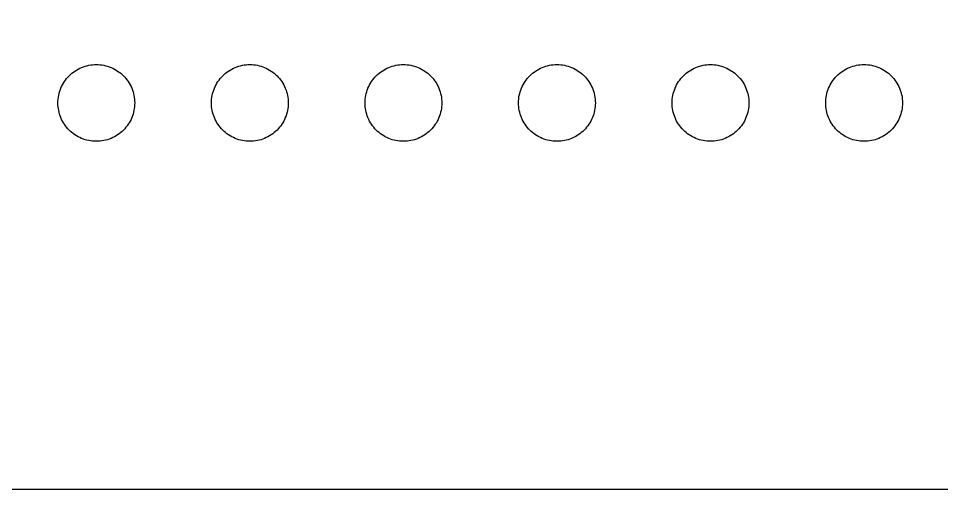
# Model space of a CAD drawing. Header units: millimetres. Extents: x 3 to 101, y 3 to 109.
# Drawn here: x 26.97 to 51.02, y 2.92 to 15.2 of the extents above; entities that cross this region are included whole.
import ezdxf

# ---------------------------------------------------------------- set-up
doc = ezdxf.new("R2010")
doc.units = ezdxf.units.MM
doc.layers.add('CUT', color=1, linetype='Continuous')
doc.layers.add('ENGRAVE', color=5, linetype='Continuous')

msp = doc.modelspace()

# ---------------------------------------------------------------- linework, layer by layer
at = {"layer": 'CUT'}
msp.add_lwpolyline([(97.0018, 2.925), (6.9982, 2.925), (6.6006, 2.9445), (6.205, 3.0032), (5.8171, 3.1004), (5.4405, 3.2351), (5.079, 3.4061), (4.736, 3.6117), (4.4148, 3.8499), (4.1185, 4.1185), (3.8499, 4.4148), (3.6117, 4.736), (3.4061, 5.079), (3.2351, 5.4405), (3.1004, 5.8171), (3.0032, 6.205), (2.9445, 6.6006), (2.925, 6.9982), (2.925, 105.0018)], dxfattribs=at)
at = {"layer": 'ENGRAVE'}
for points in [[(30, 13), (29.9988, 12.9509), (29.9952, 12.902), (29.9892, 12.8533), (29.9808, 12.8049), (29.97, 12.757), (29.9569, 12.7097), (29.9415, 12.6631), (29.9239, 12.6173), (29.904, 12.5724), (29.8819, 12.5286), (29.8577, 12.4859), (29.8315, 12.4444), (29.8032, 12.4043), (29.773, 12.3656), (29.741, 12.3284), (29.7071, 12.2929), (29.6716, 12.259), (29.6344, 12.227), (29.5957, 12.1968), (29.5556, 12.1685), (29.5141, 12.1423), (29.4714, 12.1181), (29.4276, 12.096), (29.3827, 12.0761), (29.3369, 12.0585), (29.2903, 12.0431), (29.243, 12.03), (29.1951, 12.0192), (29.1467, 12.0108), (29.098, 12.0048), (29.0491, 12.0012), (29, 12), (28.9509, 12.0012), (28.902, 12.0048), (28.8533, 12.0108), (28.8049, 12.0192), (28.757, 12.03), (28.7097, 12.0431), (28.6631, 12.0585), (28.6173, 12.0761), (28.5724, 12.096), (28.5286, 12.1181), (28.4859, 12.1423), (28.4444, 12.1685), (28.4043, 12.1968), (28.3656, 12.227), (28.3284, 12.259), (28.2929, 12.2929), (28.259, 12.3284), (28.227, 12.3656), (28.1968, 12.4043), (28.1685, 12.4444), (28.1423, 12.4859), (28.1181, 12.5286), (28.096, 12.5724), (28.0761, 12.6173), (28.0585, 12.6631), (28.0431, 12.7097), (28.03, 12.757), (28.0192, 12.8049), (28.0108, 12.8533), (28.0048, 12.902), (28.0012, 12.9509), (28, 13), (28.0012, 13.0491), (28.0048, 13.098), (28.0108, 13.1467), (28.0192, 13.1951), (28.03, 13.243), (28.0431, 13.2903), (28.0585, 13.3369), (28.0761, 13.3827), (28.096, 13.4276), (28.1181, 13.4714), (28.1423, 13.5141), (28.1685, 13.5556), (28.1968, 13.5957), (28.227, 13.6344), (28.259, 13.6716), (28.2929, 13.7071), (28.3284, 13.741), (28.3656, 13.773), (28.4043, 13.8032), (28.4444, 13.8315), (28.4859, 13.8577), (28.5286, 13.8819), (28.5724, 13.904), (28.6173, 13.9239), (28.6631, 13.9415), (28.7097, 13.9569), (28.757, 13.97), (28.8049, 13.9808), (28.8533, 13.9892), (28.902, 13.9952), (28.9509, 13.9988), (29, 14), (29.0491, 13.9988), (29.098, 13.9952), (29.1467, 13.9892), (29.1951, 13.9808), (29.243, 13.97), (29.2903, 13.9569), (29.3369, 13.9415), (29.3827, 13.9239), (29.4276, 13.904), (29.4714, 13.8819), (29.5141, 13.8577), (29.5556, 13.8315), (29.5957, 13.8032), (29.6344, 13.773), (29.6716, 13.741), (29.7071, 13.7071), (29.741, 13.6716), (29.773, 13.6344), (29.8032, 13.5957), (29.8315, 13.5556), (29.8577, 13.5141), (29.8819, 13.4714), (29.904, 13.4276), (29.9239, 13.3827), (29.9415, 13.3369), (29.9569, 13.2903), (29.97, 13.243), (29.9808, 13.1951), (29.9892, 13.1467), (29.9952, 13.098), (29.9988, 13.0491), (30, 13)], [(34, 13), (33.9988, 12.9509), (33.9952, 12.902), (33.9892, 12.8533), (33.9808, 12.8049), (33.97, 12.757), (33.9569, 12.7097), (33.9415, 12.6631), (33.9239, 12.6173), (33.904, 12.5724), (33.8819, 12.5286), (33.8577, 12.4859), (33.8315, 12.4444), (33.8032, 12.4043), (33.773, 12.3656), (33.741, 12.3284), (33.7071, 12.2929), (33.6716, 12.259), (33.6344, 12.227), (33.5957, 12.1968), (33.5556, 12.1685), (33.5141, 12.1423), (33.4714, 12.1181), (33.4276, 12.096), (33.3827, 12.0761), (33.3369, 12.0585), (33.2903, 12.0431), (33.243, 12.03), (33.1951, 12.0192), (33.1467, 12.0108), (33.098, 12.0048), (33.0491, 12.0012), (33, 12), (32.9509, 12.0012), (32.902, 12.0048), (32.8533, 12.0108), (32.8049, 12.0192), (32.757, 12.03), (32.7097, 12.0431), (32.6631, 12.0585), (32.6173, 12.0761), (32.5724, 12.096), (32.5286, 12.1181), (32.4859, 12.1423), (32.4444, 12.1685), (32.4043, 12.1968), (32.3656, 12.227), (32.3284, 12.259), (32.2929, 12.2929), (32.259, 12.3284), (32.227, 12.3656), (32.1968, 12.4043), (32.1685, 12.4444), (32.1423, 12.4859), (32.1181, 12.5286), (32.096, 12.5724), (32.0761, 12.6173), (32.0585, 12.6631), (32.0431, 12.7097), (32.03, 12.757), (32.0192, 12.8049), (32.0108, 12.8533), (32.0048, 12.902), (32.0012, 12.9509), (32, 13), (32.0012, 13.0491), (32.0048, 13.098), (32.0108, 13.1467), (32.0192, 13.1951), (32.03, 13.243), (32.0431, 13.2903), (32.0585, 13.3369), (32.0761, 13.3827), (32.096, 13.4276), (32.1181, 13.4714), (32.1423, 13.5141), (32.1685, 13.5556), (32.1968, 13.5957), (32.227, 13.6344), (32.259, 13.6716), (32.2929, 13.7071), (32.3284, 13.741), (32.3656, 13.773), (32.4043, 13.8032), (32.4444, 13.8315), (32.4859, 13.8577), (32.5286, 13.8819), (32.5724, 13.904), (32.6173, 13.9239), (32.6631, 13.9415), (32.7097, 13.9569), (32.757, 13.97), (32.8049, 13.9808), (32.8533, 13.9892), (32.902, 13.9952), (32.9509, 13.9988), (33, 14), (33.0491, 13.9988), (33.098, 13.9952), (33.1467, 13.9892), (33.1951, 13.9808), (33.243, 13.97), (33.2903, 13.9569), (33.3369, 13.9415), (33.3827, 13.9239), (33.4276, 13.904), (33.4714, 13.8819), (33.5141, 13.8577), (33.5556, 13.8315), (33.5957, 13.8032), (33.6344, 13.773), (33.6716, 13.741), (33.7071, 13.7071), (33.741, 13.6716), (33.773, 13.6344), (33.8032, 13.5957), (33.8315, 13.5556), (33.8577, 13.5141), (33.8819, 13.4714), (33.904, 13.4276), (33.9239, 13.3827), (33.9415, 13.3369), (33.9569, 13.2903), (33.97, 13.243), (33.9808, 13.1951), (33.9892, 13.1467), (33.9952, 13.098), (33.9988, 13.0491), (34, 13)], [(38, 13), (37.9988, 12.9509), (37.9952, 12.902), (37.9892, 12.8533), (37.9808, 12.8049), (37.97, 12.757), (37.9569, 12.7097), (37.9415, 12.6631), (37.9239, 12.6173), (37.904, 12.5724), (37.8819, 12.5286), (37.8577, 12.4859), (37.8315, 12.4444), (37.8032, 12.4043), (37.773, 12.3656), (37.741, 12.3284), (37.7071, 12.2929), (37.6716, 12.259), (37.6344, 12.227), (37.5957, 12.1968), (37.5556, 12.1685), (37.5141, 12.1423), (37.4714, 12.1181), (37.4276, 12.096), (37.3827, 12.0761), (37.3369, 12.0585), (37.2903, 12.0431), (37.243, 12.03), (37.1951, 12.0192), (37.1467, 12.0108), (37.098, 12.0048), (37.0491, 12.0012), (37, 12), (36.9509, 12.0012), (36.902, 12.0048), (36.8533, 12.0108), (36.8049, 12.0192), (36.757, 12.03), (36.7097, 12.0431), (36.6631, 12.0585), (36.6173, 12.0761), (36.5724, 12.096), (36.5286, 12.1181), (36.4859, 12.1423), (36.4444, 12.1685), (36.4043, 12.1968), (36.3656, 12.227), (36.3284, 12.259), (36.2929, 12.2929), (36.259, 12.3284), (36.227, 12.3656), (36.1968, 12.4043), (36.1685, 12.4444), (36.1423, 12.4859), (36.1181, 12.5286), (36.096, 12.5724), (36.0761, 12.6173), (36.0585, 12.6631), (36.0431, 12.7097), (36.03, 12.757), (36.0192, 12.8049), (36.0108, 12.8533), (36.0048, 12.902), (36.0012, 12.9509), (36, 13), (36.0012, 13.0491), (36.0048, 13.098), (36.0108, 13.1467), (36.0192, 13.1951), (36.03, 13.243), (36.0431, 13.2903), (36.0585, 13.3369), (36.0761, 13.3827), (36.096, 13.4276), (36.1181, 13.4714), (36.1423, 13.5141), (36.1685, 13.5556), (36.1968, 13.5957), (36.227, 13.6344), (36.259, 13.6716), (36.2929, 13.7071), (36.3284, 13.741), (36.3656, 13.773), (36.4043, 13.8032), (36.4444, 13.8315), (36.4859, 13.8577), (36.5286, 13.8819), (36.5724, 13.904), (36.6173, 13.9239), (36.6631, 13.9415), (36.7097, 13.9569), (36.757, 13.97), (36.8049, 13.9808), (36.8533, 13.9892), (36.902, 13.9952), (36.9509, 13.9988), (37, 14), (37.0491, 13.9988), (37.098, 13.9952), (37.1467, 13.9892), (37.1951, 13.9808), (37.243, 13.97), (37.2903, 13.9569), (37.3369, 13.9415), (37.3827, 13.9239), (37.4276, 13.904), (37.4714, 13.8819), (37.5141, 13.8577), (37.5556, 13.8315), (37.5957, 13.8032), (37.6344, 13.773), (37.6716, 13.741), (37.7071, 13.7071), (37.741, 13.6716), (37.773, 13.6344), (37.8032, 13.5957), (37.8315, 13.5556), (37.8577, 13.5141), (37.8819, 13.4714), (37.904, 13.4276), (37.9239, 13.3827), (37.9415, 13.3369), (37.9569, 13.2903), (37.97, 13.243), (37.9808, 13.1951), (37.9892, 13.1467), (37.9952, 13.098), (37.9988, 13.0491), (38, 13)], [(42, 13), (41.9988, 12.9509), (41.9952, 12.902), (41.9892, 12.8533), (41.9808, 12.8049), (41.97, 12.757), (41.9569, 12.7097), (41.9415, 12.6631), (41.9239, 12.6173), (41.904, 12.5724), (41.8819, 12.5286), (41.8577, 12.4859), (41.8315, 12.4444), (41.8032, 12.4043), (41.773, 12.3656), (41.741, 12.3284), (41.7071, 12.2929), (41.6716, 12.259), (41.6344, 12.227), (41.5957, 12.1968), (41.5556, 12.1685), (41.5141, 12.1423), (41.4714, 12.1181), (41.4276, 12.096), (41.3827, 12.0761), (41.3369, 12.0585), (41.2903, 12.0431), (41.243, 12.03), (41.1951, 12.0192), (41.1467, 12.0108), (41.098, 12.0048), (41.0491, 12.0012), (41, 12), (40.9509, 12.0012), (40.902, 12.0048), (40.8533, 12.0108), (40.8049, 12.0192), (40.757, 12.03), (40.7097, 12.0431), (40.6631, 12.0585), (40.6173, 12.0761), (40.5724, 12.096), (40.5286, 12.1181), (40.4859, 12.1423), (40.4444, 12.1685), (40.4043, 12.1968), (40.3656, 12.227), (40.3284, 12.259), (40.2929, 12.2929), (40.259, 12.3284), (40.227, 12.3656), (40.1968, 12.4043), (40.1685, 12.4444), (40.1423, 12.4859), (40.1181, 12.5286), (40.096, 12.5724), (40.0761, 12.6173), (40.0585, 12.6631), (40.0431, 12.7097), (40.03, 12.757), (40.0192, 12.8049), (40.0108, 12.8533), (40.0048, 12.902), (40.0012, 12.9509), (40, 13), (40.0012, 13.0491), (40.0048, 13.098), (40.0108, 13.1467), (40.0192, 13.1951), (40.03, 13.243), (40.0431, 13.2903), (40.0585, 13.3369), (40.0761, 13.3827), (40.096, 13.4276), (40.1181, 13.4714), (40.1423, 13.5141), (40.1685, 13.5556), (40.1968, 13.5957), (40.227, 13.6344), (40.259, 13.6716), (40.2929, 13.7071), (40.3284, 13.741), (40.3656, 13.773), (40.4043, 13.8032), (40.4444, 13.8315), (40.4859, 13.8577), (40.5286, 13.8819), (40.5724, 13.904), (40.6173, 13.9239), (40.6631, 13.9415), (40.7097, 13.9569), (40.757, 13.97), (40.8049, 13.9808), (40.8533, 13.9892), (40.902, 13.9952), (40.9509, 13.9988), (41, 14), (41.0491, 13.9988), (41.098, 13.9952), (41.1467, 13.9892), (41.1951, 13.9808), (41.243, 13.97), (41.2903, 13.9569), (41.3369, 13.9415), (41.3827, 13.9239), (41.4276, 13.904), (41.4714, 13.8819), (41.5141, 13.8577), (41.5556, 13.8315), (41.5957, 13.8032), (41.6344, 13.773), (41.6716, 13.741), (41.7071, 13.7071), (41.741, 13.6716), (41.773, 13.6344), (41.8032, 13.5957), (41.8315, 13.5556), (41.8577, 13.5141), (41.8819, 13.4714), (41.904, 13.4276), (41.9239, 13.3827), (41.9415, 13.3369), (41.9569, 13.2903), (41.97, 13.243), (41.9808, 13.1951), (41.9892, 13.1467), (41.9952, 13.098), (41.9988, 13.0491), (42, 13)], [(46, 13), (45.9988, 12.9509), (45.9952, 12.902), (45.9892, 12.8533), (45.9808, 12.8049), (45.97, 12.757), (45.9569, 12.7097), (45.9415, 12.6631), (45.9239, 12.6173), (45.904, 12.5724), (45.8819, 12.5286), (45.8577, 12.4859), (45.8315, 12.4444), (45.8032, 12.4043), (45.773, 12.3656), (45.741, 12.3284), (45.7071, 12.2929), (45.6716, 12.259), (45.6344, 12.227), (45.5957, 12.1968), (45.5556, 12.1685), (45.5141, 12.1423), (45.4714, 12.1181), (45.4276, 12.096), (45.3827, 12.0761), (45.3369, 12.0585), (45.2903, 12.0431), (45.243, 12.03), (45.1951, 12.0192), (45.1467, 12.0108), (45.098, 12.0048), (45.0491, 12.0012), (45, 12), (44.9509, 12.0012), (44.902, 12.0048), (44.8533, 12.0108), (44.8049, 12.0192), (44.757, 12.03), (44.7097, 12.0431), (44.6631, 12.0585), (44.6173, 12.0761), (44.5724, 12.096), (44.5286, 12.1181), (44.4859, 12.1423), (44.4444, 12.1685), (44.4043, 12.1968), (44.3656, 12.227), (44.3284, 12.259), (44.2929, 12.2929), (44.259, 12.3284), (44.227, 12.3656), (44.1968, 12.4043), (44.1685, 12.4444), (44.1423, 12.4859), (44.1181, 12.5286), (44.096, 12.5724), (44.0761, 12.6173), (44.0585, 12.6631), (44.0431, 12.7097), (44.03, 12.757), (44.0192, 12.8049), (44.0108, 12.8533), (44.0048, 12.902), (44.0012, 12.9509), (44, 13), (44.0012, 13.0491), (44.0048, 13.098), (44.0108, 13.1467), (44.0192, 13.1951), (44.03, 13.243), (44.0431, 13.2903), (44.0585, 13.3369), (44.0761, 13.3827), (44.096, 13.4276), (44.1181, 13.4714), (44.1423, 13.5141), (44.1685, 13.5556), (44.1968, 13.5957), (44.227, 13.6344), (44.259, 13.6716), (44.2929, 13.7071), (44.3284, 13.741), (44.3656, 13.773), (44.4043, 13.8032), (44.4444, 13.8315), (44.4859, 13.8577), (44.5286, 13.8819), (44.5724, 13.904), (44.6173, 13.9239), (44.6631, 13.9415), (44.7097, 13.9569), (44.757, 13.97), (44.8049, 13.9808), (44.8533, 13.9892), (44.902, 13.9952), (44.9509, 13.9988), (45, 14), (45.0491, 13.9988), (45.098, 13.9952), (45.1467, 13.9892), (45.1951, 13.9808), (45.243, 13.97), (45.2903, 13.9569), (45.3369, 13.9415), (45.3827, 13.9239), (45.4276, 13.904), (45.4714, 13.8819), (45.5141, 13.8577), (45.5556, 13.8315), (45.5957, 13.8032), (45.6344, 13.773), (45.6716, 13.741), (45.7071, 13.7071), (45.741, 13.6716), (45.773, 13.6344), (45.8032, 13.5957), (45.8315, 13.5556), (45.8577, 13.5141), (45.8819, 13.4714), (45.904, 13.4276), (45.9239, 13.3827), (45.9415, 13.3369), (45.9569, 13.2903), (45.97, 13.243), (45.9808, 13.1951), (45.9892, 13.1467), (45.9952, 13.098), (45.9988, 13.0491), (46, 13)], [(50, 13), (49.9988, 12.9509), (49.9952, 12.902), (49.9892, 12.8533), (49.9808, 12.8049), (49.97, 12.757), (49.9569, 12.7097), (49.9415, 12.6631), (49.9239, 12.6173), (49.904, 12.5724), (49.8819, 12.5286), (49.8577, 12.4859), (49.8315, 12.4444), (49.8032, 12.4043), (49.773, 12.3656), (49.741, 12.3284), (49.7071, 12.2929), (49.6716, 12.259), (49.6344, 12.227), (49.5957, 12.1968), (49.5556, 12.1685), (49.5141, 12.1423), (49.4714, 12.1181), (49.4276, 12.096), (49.3827, 12.0761), (49.3369, 12.0585), (49.2903, 12.0431), (49.243, 12.03), (49.1951, 12.0192), (49.1467, 12.0108), (49.098, 12.0048), (49.0491, 12.0012), (49, 12), (48.9509, 12.0012), (48.902, 12.0048), (48.8533, 12.0108), (48.8049, 12.0192), (48.757, 12.03), (48.7097, 12.0431), (48.6631, 12.0585), (48.6173, 12.0761), (48.5724, 12.096), (48.5286, 12.1181), (48.4859, 12.1423), (48.4444, 12.1685), (48.4043, 12.1968), (48.3656, 12.227), (48.3284, 12.259), (48.2929, 12.2929), (48.259, 12.3284), (48.227, 12.3656), (48.1968, 12.4043), (48.1685, 12.4444), (48.1423, 12.4859), (48.1181, 12.5286), (48.096, 12.5724), (48.0761, 12.6173), (48.0585, 12.6631), (48.0431, 12.7097), (48.03, 12.757), (48.0192, 12.8049), (48.0108, 12.8533), (48.0048, 12.902), (48.0012, 12.9509), (48, 13), (48.0012, 13.0491), (48.0048, 13.098), (48.0108, 13.1467), (48.0192, 13.1951), (48.03, 13.243), (48.0431, 13.2903), (48.0585, 13.3369), (48.0761, 13.3827), (48.096, 13.4276), (48.1181, 13.4714), (48.1423, 13.5141), (48.1685, 13.5556), (48.1968, 13.5957), (48.227, 13.6344), (48.259, 13.6716), (48.2929, 13.7071), (48.3284, 13.741), (48.3656, 13.773), (48.4043, 13.8032), (48.4444, 13.8315), (48.4859, 13.8577), (48.5286, 13.8819), (48.5724, 13.904), (48.6173, 13.9239), (48.6631, 13.9415), (48.7097, 13.9569), (48.757, 13.97), (48.8049, 13.9808), (48.8533, 13.9892), (48.902, 13.9952), (48.9509, 13.9988), (49, 14), (49.0491, 13.9988), (49.098, 13.9952), (49.1467, 13.9892), (49.1951, 13.9808), (49.243, 13.97), (49.2903, 13.9569), (49.3369, 13.9415), (49.3827, 13.9239), (49.4276, 13.904), (49.4714, 13.8819), (49.5141, 13.8577), (49.5556, 13.8315), (49.5957, 13.8032), (49.6344, 13.773), (49.6716, 13.741), (49.7071, 13.7071), (49.741, 13.6716), (49.773, 13.6344), (49.8032, 13.5957), (49.8315, 13.5556), (49.8577, 13.5141), (49.8819, 13.4714), (49.904, 13.4276), (49.9239, 13.3827), (49.9415, 13.3369), (49.9569, 13.2903), (49.97, 13.243), (49.9808, 13.1951), (49.9892, 13.1467), (49.9952, 13.098), (49.9988, 13.0491), (50, 13)]]:
    msp.add_lwpolyline(points, close=True, dxfattribs=at)

doc.saveas('drawing.dxf')
